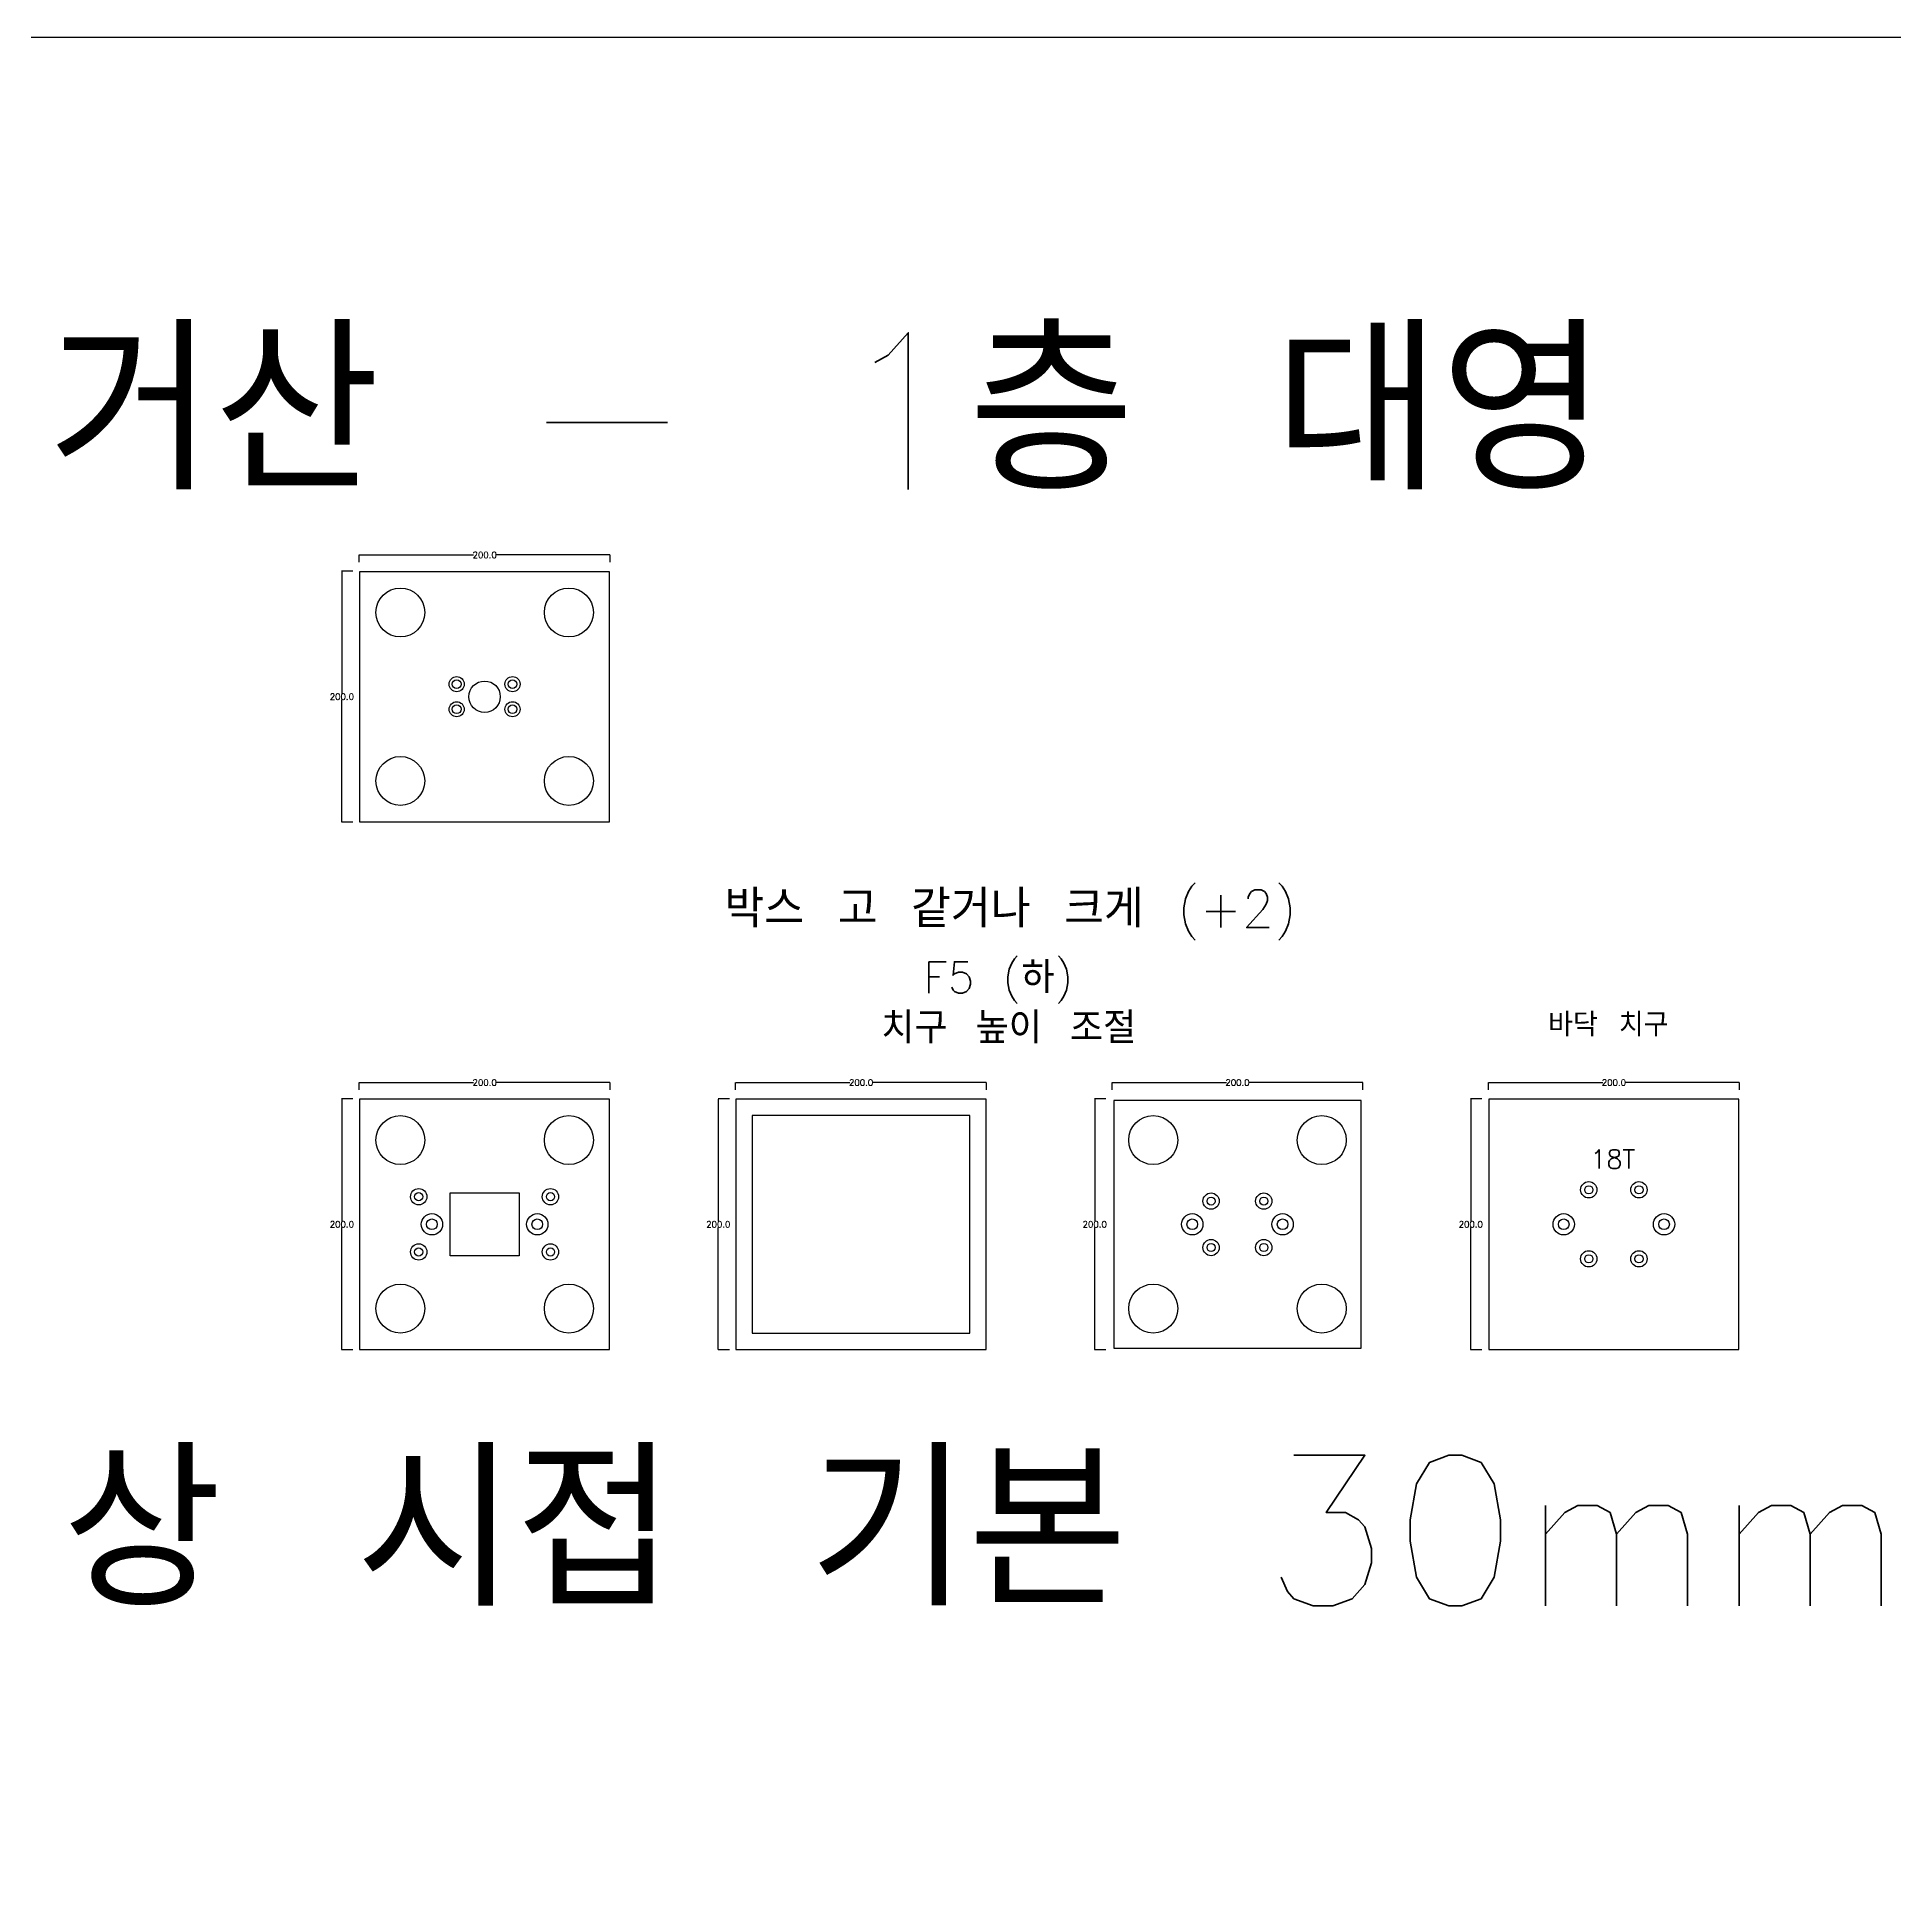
# Model space of a CAD drawing. Header units: millimetres. Extents: x 13291 to 28291, y 200 to 6643.
# Drawn here: x 17199 to 18679, y 4729 to 6200 of the extents above; entities that cross this region are included whole.
import ezdxf

# ---------------------------------------------------------------- set-up
doc = ezdxf.new("R2010")
doc.units = ezdxf.units.MM
for name, color, linetype in [('TEXT', 3, 'Continuous'), ('볼트 구멍', 7, 'Continuous'), ('치구', 7, 'Continuous'), ('치수', 7, 'Continuous')]:
    doc.layers.add(name, color=color, linetype=linetype)
doc.styles.get("Standard").update_dxf_attribs({"font": 'txt.shx', "bigfont": 'whgtxt.shx'})
doc.dimstyles.get("Standard").update_dxf_attribs({"dimtxt": 7, "dimasz": 0.18, "dimexe": 0.18, "dimexo": 0.0625, "dimgap": 0.09, "dimtad": 0, "dimtih": 1, "dimtoh": 1, "dimdec": 1, "dimzin": 0, "dimdsep": 46, "dimtxsty": 'Standard', "dimcen": 0.09, "dimadec": 0, "dimazin": 0, "dimtfac": 1, "dimtdec": 1, "dimtofl": 0, "dimtmove": 0, "dimatfit": 3, "dimfxl": 0, "dimtolj": 1, "dimtzin": 0, "dimarcsym": 0})

# ---------------------------------------------------------------- blocks, each defined once
blk = doc.blocks.new('*D58')
at = {"layer": 'Defpoints', "color": 0, "linetype": 'Continuous'}
for p in [(17755.6, 5360.6), (17955.6, 5366.5), (17955.6, 5360.6)]:
    blk.add_point(p, dxfattribs=at)
at = {"layer": '치수', "color": 0, "linetype": 'Continuous', "lineweight": -2}
for p, q in [((17755.6, 5360.6), (17755.6, 5366.6)), ((17755.7, 5366.5), (17846.7, 5366.5)), ((17955.4, 5366.5), (17864.4, 5366.5)), ((17955.6, 5360.6), (17955.6, 5366.6))]:
    blk.add_line(p, q, dxfattribs=at)
at = {"layer": '치수', "color": 0, "linetype": 'Continuous'}
for points in [[(17755.7, 5366.5), (17755.7, 5366.4), (17755.6, 5366.5)], [(17955.4, 5366.5), (17955.4, 5366.4), (17955.6, 5366.5)]]:
    blk.add_solid(points, dxfattribs=at)
at = {"layer": '치수', "color": 0, "linetype": 'Continuous', "insert": (17855.6, 5366.5), "char_height": 5, "attachment_point": 5}
blk.add_mtext('\\A1;200.0', dxfattribs=at)
blk = doc.blocks.new('*D59')
at = {"layer": 'Defpoints', "color": 0, "linetype": 'Continuous'}
for p in [(17750.7, 5353.5), (17741.8, 5153.5), (17750.7, 5153.5)]:
    blk.add_point(p, dxfattribs=at)
at = {"layer": '치수', "color": 0, "linetype": 'Continuous', "lineweight": -2}
for p, q in [((17750.6, 5353.5), (17741.6, 5353.5)), ((17741.8, 5353.3), (17741.8, 5256.1)), ((17741.8, 5153.7), (17741.8, 5250.9)), ((17750.6, 5153.5), (17741.6, 5153.5))]:
    blk.add_line(p, q, dxfattribs=at)
at = {"layer": '치수', "color": 0, "linetype": 'Continuous'}
for points in [[(17741.7, 5353.3), (17741.8, 5353.3), (17741.8, 5353.5)], [(17741.7, 5153.7), (17741.8, 5153.7), (17741.8, 5153.5)]]:
    blk.add_solid(points, dxfattribs=at)
at = {"layer": '치수', "color": 0, "linetype": 'Continuous', "insert": (17741.8, 5253.5), "char_height": 5, "attachment_point": 5}
blk.add_mtext('\\A1;200.0', dxfattribs=at)
blk = doc.blocks.new('*D60')
at = {"layer": 'Defpoints', "color": 0, "linetype": 'Continuous'}
for p in [(17450.7, 5353.5), (17441.8, 5153.5), (17450.7, 5153.5)]:
    blk.add_point(p, dxfattribs=at)
at = {"layer": '치수', "color": 0, "linetype": 'Continuous', "lineweight": -2}
for p, q in [((17450.6, 5353.5), (17441.6, 5353.5)), ((17441.8, 5353.3), (17441.8, 5256.1)), ((17441.8, 5153.7), (17441.8, 5250.9)), ((17450.6, 5153.5), (17441.6, 5153.5))]:
    blk.add_line(p, q, dxfattribs=at)
at = {"layer": '치수', "color": 0, "linetype": 'Continuous'}
for points in [[(17441.7, 5353.3), (17441.8, 5353.3), (17441.8, 5353.5)], [(17441.7, 5153.7), (17441.8, 5153.7), (17441.8, 5153.5)]]:
    blk.add_solid(points, dxfattribs=at)
at = {"layer": '치수', "color": 0, "linetype": 'Continuous', "insert": (17441.8, 5253.5), "char_height": 5, "attachment_point": 5}
blk.add_mtext('\\A1;200.0', dxfattribs=at)
blk = doc.blocks.new('*D61')
at = {"layer": 'Defpoints', "color": 0, "linetype": 'Continuous'}
for p in [(17455.6, 5360.6), (17655.6, 5366.5), (17655.6, 5360.6)]:
    blk.add_point(p, dxfattribs=at)
at = {"layer": '치수', "color": 0, "linetype": 'Continuous', "lineweight": -2}
for p, q in [((17455.6, 5360.6), (17455.6, 5366.6)), ((17455.7, 5366.5), (17546.7, 5366.5)), ((17655.4, 5366.5), (17564.4, 5366.5)), ((17655.6, 5360.6), (17655.6, 5366.6))]:
    blk.add_line(p, q, dxfattribs=at)
at = {"layer": '치수', "color": 0, "linetype": 'Continuous'}
for points in [[(17455.7, 5366.5), (17455.7, 5366.4), (17455.6, 5366.5)], [(17655.4, 5366.5), (17655.4, 5366.4), (17655.6, 5366.5)]]:
    blk.add_solid(points, dxfattribs=at)
at = {"layer": '치수', "color": 0, "linetype": 'Continuous', "insert": (17555.6, 5366.5), "char_height": 5, "attachment_point": 5}
blk.add_mtext('\\A1;200.0', dxfattribs=at)
blk = doc.blocks.new('*D67')
at = {"layer": 'Defpoints', "color": 0, "linetype": 'Continuous'}
for p in [(18355.6, 5360.6), (18555.6, 5366.5), (18555.6, 5360.6)]:
    blk.add_point(p, dxfattribs=at)
at = {"layer": '치수', "color": 0, "linetype": 'Continuous', "lineweight": -2}
for p, q in [((18355.6, 5360.6), (18355.6, 5366.6)), ((18355.7, 5366.5), (18446.7, 5366.5)), ((18555.4, 5366.5), (18464.4, 5366.5)), ((18555.6, 5360.6), (18555.6, 5366.6))]:
    blk.add_line(p, q, dxfattribs=at)
at = {"layer": '치수', "color": 0, "linetype": 'Continuous'}
for points in [[(18355.7, 5366.5), (18355.7, 5366.4), (18355.6, 5366.5)], [(18555.4, 5366.5), (18555.4, 5366.4), (18555.6, 5366.5)]]:
    blk.add_solid(points, dxfattribs=at)
at = {"layer": '치수', "color": 0, "linetype": 'Continuous', "insert": (18455.6, 5366.5), "char_height": 5, "attachment_point": 5}
blk.add_mtext('\\A1;200.0', dxfattribs=at)
blk = doc.blocks.new('*D68')
at = {"layer": 'Defpoints', "color": 0, "linetype": 'Continuous'}
for p in [(18055.6, 5360.6), (18255.6, 5366.5), (18255.6, 5360.6)]:
    blk.add_point(p, dxfattribs=at)
at = {"layer": '치수', "color": 0, "linetype": 'Continuous', "lineweight": -2}
for p, q in [((18055.6, 5360.6), (18055.6, 5366.6)), ((18055.7, 5366.5), (18146.7, 5366.5)), ((18255.4, 5366.5), (18164.4, 5366.5)), ((18255.6, 5360.6), (18255.6, 5366.6))]:
    blk.add_line(p, q, dxfattribs=at)
at = {"layer": '치수', "color": 0, "linetype": 'Continuous'}
for points in [[(18055.7, 5366.5), (18055.7, 5366.4), (18055.6, 5366.5)], [(18255.4, 5366.5), (18255.4, 5366.4), (18255.6, 5366.5)]]:
    blk.add_solid(points, dxfattribs=at)
at = {"layer": '치수', "color": 0, "linetype": 'Continuous', "insert": (18155.6, 5366.5), "char_height": 5, "attachment_point": 5}
blk.add_mtext('\\A1;200.0', dxfattribs=at)
blk = doc.blocks.new('*D69')
at = {"layer": 'Defpoints', "color": 0, "linetype": 'Continuous'}
for p in [(18350.4, 5353.5), (18341.5, 5153.5), (18350.4, 5153.5)]:
    blk.add_point(p, dxfattribs=at)
at = {"layer": '치수', "color": 0, "linetype": 'Continuous', "lineweight": -2}
for p, q in [((18350.4, 5353.5), (18341.3, 5353.5)), ((18341.5, 5353.3), (18341.5, 5256.1)), ((18341.5, 5153.7), (18341.5, 5250.9)), ((18350.4, 5153.5), (18341.3, 5153.5))]:
    blk.add_line(p, q, dxfattribs=at)
at = {"layer": '치수', "color": 0, "linetype": 'Continuous'}
for points in [[(18341.5, 5353.3), (18341.5, 5353.3), (18341.5, 5353.5)], [(18341.5, 5153.7), (18341.5, 5153.7), (18341.5, 5153.5)]]:
    blk.add_solid(points, dxfattribs=at)
at = {"layer": '치수', "color": 0, "linetype": 'Continuous', "insert": (18341.5, 5253.5), "char_height": 5, "attachment_point": 5}
blk.add_mtext('\\A1;200.0', dxfattribs=at)
blk = doc.blocks.new('*D70')
at = {"layer": 'Defpoints', "color": 0, "linetype": 'Continuous'}
for p in [(18050.7, 5353.5), (18041.8, 5153.5), (18050.7, 5153.5)]:
    blk.add_point(p, dxfattribs=at)
at = {"layer": '치수', "color": 0, "linetype": 'Continuous', "lineweight": -2}
for p, q in [((18050.6, 5353.5), (18041.6, 5353.5)), ((18041.8, 5353.3), (18041.8, 5256.1)), ((18041.8, 5153.7), (18041.8, 5250.9)), ((18050.6, 5153.5), (18041.6, 5153.5))]:
    blk.add_line(p, q, dxfattribs=at)
at = {"layer": '치수', "color": 0, "linetype": 'Continuous'}
for points in [[(18041.7, 5353.3), (18041.8, 5353.3), (18041.8, 5353.5)], [(18041.7, 5153.7), (18041.8, 5153.7), (18041.8, 5153.5)]]:
    blk.add_solid(points, dxfattribs=at)
at = {"layer": '치수', "color": 0, "linetype": 'Continuous', "insert": (18041.8, 5253.5), "char_height": 5, "attachment_point": 5}
blk.add_mtext('\\A1;200.0', dxfattribs=at)
blk = doc.blocks.new('*D469')
at = {"layer": 'Defpoints', "color": 0, "linetype": 'Continuous'}
for p in [(17455.6, 5781.1), (17655.6, 5787), (17655.6, 5781.1)]:
    blk.add_point(p, dxfattribs=at)
at = {"layer": '치수', "color": 0, "linetype": 'Continuous', "lineweight": -2}
for p, q in [((17455.6, 5781.2), (17455.6, 5787.2)), ((17455.7, 5787), (17546.7, 5787)), ((17655.4, 5787), (17564.4, 5787)), ((17655.6, 5781.2), (17655.6, 5787.2))]:
    blk.add_line(p, q, dxfattribs=at)
at = {"layer": '치수', "color": 0, "linetype": 'Continuous'}
for points in [[(17455.7, 5787), (17455.7, 5787), (17455.6, 5787)], [(17655.4, 5787), (17655.4, 5787), (17655.6, 5787)]]:
    blk.add_solid(points, dxfattribs=at)
at = {"layer": '치수', "color": 0, "linetype": 'Continuous', "insert": (17555.6, 5787), "char_height": 5, "attachment_point": 5}
blk.add_mtext('\\A1;200.0', dxfattribs=at)
blk = doc.blocks.new('*D468')
at = {"layer": 'Defpoints', "color": 0, "linetype": 'Continuous'}
for p in [(17450.7, 5774), (17441.8, 5574), (17450.7, 5574)]:
    blk.add_point(p, dxfattribs=at)
at = {"layer": '치수', "color": 0, "linetype": 'Continuous', "lineweight": -2}
for p, q in [((17450.6, 5774), (17441.6, 5774)), ((17441.8, 5773.8), (17441.8, 5676.6)), ((17441.8, 5574.2), (17441.8, 5671.4)), ((17450.6, 5574), (17441.6, 5574))]:
    blk.add_line(p, q, dxfattribs=at)
at = {"layer": '치수', "color": 0, "linetype": 'Continuous'}
for points in [[(17441.7, 5773.8), (17441.8, 5773.8), (17441.8, 5774)], [(17441.7, 5574.2), (17441.8, 5574.2), (17441.8, 5574)]]:
    blk.add_solid(points, dxfattribs=at)
at = {"layer": '치수', "color": 0, "linetype": 'Continuous', "insert": (17441.8, 5674), "char_height": 5, "attachment_point": 5}
blk.add_mtext('\\A1;200.0', dxfattribs=at)

msp = doc.modelspace()

# ---------------------------------------------------------------- linework, layer by layer
at = {"layer": 'TEXT', "color": 6}
msp.add_lwpolyline([(16291.441, 4699.699), (16291.441, 6199.699), (19291.441, 6199.699), (19291.441, 4699.699)], close=True, dxfattribs=at)
at = {"layer": '볼트 구멍', "color": 3}
msp.add_lwpolyline([(17528.055, 5278.471), (17583.055, 5278.471), (17583.055, 5228.471), (17528.055, 5228.471)], close=True, dxfattribs=at)
at = {"layer": '볼트 구멍', "color": 6}
for centre, radius in [((17533.305, 5683.995), 6), ((17577.805, 5683.995), 6), ((17533.305, 5663.995), 6), ((17577.805, 5663.995), 6), ((18435.555, 5280.971), 6.5), ((18475.555, 5280.971), 6.5), ((17503.055, 5275.471), 6.5), ((17608.055, 5275.471), 6.5), ((18134.555, 5271.971), 6.5), ((18176.555, 5271.971), 6.5), ((17513.555, 5253.471), 8.5), ((17597.555, 5253.471), 8.5), ((18119.555, 5253.471), 8.5), ((18191.555, 5253.471), 8.5), ((18415.555, 5253.471), 8.5), ((18495.555, 5253.471), 8.5), ((18134.555, 5234.971), 6.5), ((18176.555, 5234.971), 6.5), ((17503.055, 5231.471), 6.5), ((17608.055, 5231.471), 6.5), ((18435.555, 5225.971), 6.5), ((18475.555, 5225.971), 6.5)]:
    msp.add_circle(centre, radius, dxfattribs=at)
at = {"layer": '볼트 구멍', "color": 3}
for centre, radius in [((17533.305, 5683.995), 3.5), ((17555.555, 5673.995), 12.5), ((17577.805, 5683.995), 3.5), ((17533.305, 5663.995), 3.5), ((17577.805, 5663.995), 3.5), ((17503.055, 5275.471), 3.25), ((17608.055, 5275.471), 3.25), ((18134.555, 5271.971), 3.25), ((18176.555, 5271.971), 3.25), ((18435.555, 5280.971), 3.25), ((18475.555, 5280.971), 3.25), ((17513.555, 5253.471), 4.25), ((17597.555, 5253.471), 4.25), ((18119.555, 5253.471), 4.25), ((18191.555, 5253.471), 4.25), ((18415.555, 5253.471), 4.25), ((18495.555, 5253.471), 4.25), ((17503.055, 5231.471), 3.25), ((17608.055, 5231.471), 3.25), ((18134.555, 5234.971), 3.25), ((18176.555, 5234.971), 3.25), ((18435.555, 5225.971), 3.25), ((18475.555, 5225.971), 3.25)]:
    msp.add_circle(centre, radius, dxfattribs=at)
at = {"layer": '치구'}
for points in [[(17455.905, 5773.645), (17455.905, 5574.345), (17655.205, 5574.345), (17655.205, 5773.645)], [(17455.905, 5353.121), (17455.905, 5153.821), (17655.205, 5153.821), (17655.205, 5353.121)], [(17755.905, 5353.121), (17755.905, 5153.821), (17955.205, 5153.821), (17955.205, 5353.121)], [(18056.905, 5352.121), (18056.905, 5154.821), (18254.205, 5154.821), (18254.205, 5352.121)], [(18355.905, 5353.121), (18355.905, 5153.821), (18555.205, 5153.821), (18555.205, 5353.121)], [(17768.905, 5340.121), (17768.905, 5166.821), (17942.205, 5166.821), (17942.205, 5340.121)]]:
    msp.add_lwpolyline(points, close=True, dxfattribs=at)
for centre in [(17488.405, 5741.145), (17622.705, 5741.145), (17488.405, 5606.845), (17622.705, 5606.845), (17488.405, 5320.621), (17622.705, 5320.621), (18088.405, 5320.621), (18222.705, 5320.621), (17488.405, 5186.321), (17622.705, 5186.321), (18088.405, 5186.321), (18222.705, 5186.321)]:
    msp.add_circle(centre, 19.5, dxfattribs=at)

# ---------------------------------------------------------------- texts
at = {"layer": 'TEXT', "linetype": 'Continuous'}
for s, height, p in [('거산 - 1층 대영', 125, (17207.636, 5839.102)), ('F5 (하)', 25, (17905.312, 5437.747)), ('치구 높이 조절', 25, (17871.648, 5397.661)), ('바닥 치구', 18.75, (18403.08, 5403.335))]:
    msp.add_text(s, height=height, dxfattribs=at).set_placement(p)
at = {"layer": 'TEXT', "color": 1}
for s, height, p in [('박스 고 같거나 크게 (+2)', 30, (17746.715, 5490.042)), ('18T', 15, (18436.717, 5297.91))]:
    msp.add_text(s, height=height, dxfattribs=at).set_placement(p)
at = {"layer": 'TEXT', "color": 3}
msp.add_text('상 시접 기본 30mm', height=120, dxfattribs=at).set_placement((17219.158, 4949.383))

# ---------------------------------------------------------------- dimensions: what is measured, and where the dimension line sits
at = {"layer": '치수', "color": 4, "linetype": 'Continuous'}
for base, p1, p2, picture, middle in [((17655.555, 5786.985), (17455.555, 5781.101), (17655.555, 5781.101), '*D469', (17555.555, 5786.985)), ((17655.555, 5366.461), (17455.555, 5360.577), (17655.555, 5360.577), '*D61', (17555.555, 5366.461)), ((17955.555, 5366.461), (17755.555, 5360.577), (17955.555, 5360.577), '*D58', (17855.555, 5366.461)), ((18255.555, 5366.461), (18055.555, 5360.577), (18255.555, 5360.577), '*D68', (18155.555, 5366.461)), ((18555.555, 5366.461), (18355.555, 5360.577), (18555.555, 5360.577), '*D67', (18455.555, 5366.461))]:
    dim = msp.add_linear_dim(base=base, p1=p1, p2=p2, dimstyle='Standard', override={"dimtxt": 5}, dxfattribs=at)
    dim.commit()
    dim.dimension.update_dxf_attribs({"geometry": picture, "text_midpoint": middle})
for base, p1, p2, picture, middle in [((17441.759, 5573.995), (17450.664, 5773.995), (17450.664, 5573.995), '*D468', (17441.759, 5673.995)), ((17441.759, 5153.471), (17450.664, 5353.471), (17450.664, 5153.471), '*D60', (17441.759, 5253.471)), ((17741.759, 5153.471), (17750.664, 5353.471), (17750.664, 5153.471), '*D59', (17741.759, 5253.471)), ((18041.759, 5153.471), (18050.664, 5353.471), (18050.664, 5153.471), '*D70', (18041.759, 5253.471)), ((18341.509, 5153.471), (18350.414, 5353.471), (18350.414, 5153.471), '*D69', (18341.509, 5253.471))]:
    dim = msp.add_linear_dim(base=base, p1=p1, p2=p2, angle=90, dimstyle='Standard', override={"dimtxt": 5}, dxfattribs=at)
    dim.commit()
    dim.dimension.update_dxf_attribs({"geometry": picture, "text_midpoint": middle})

doc.saveas('drawing.dxf')
